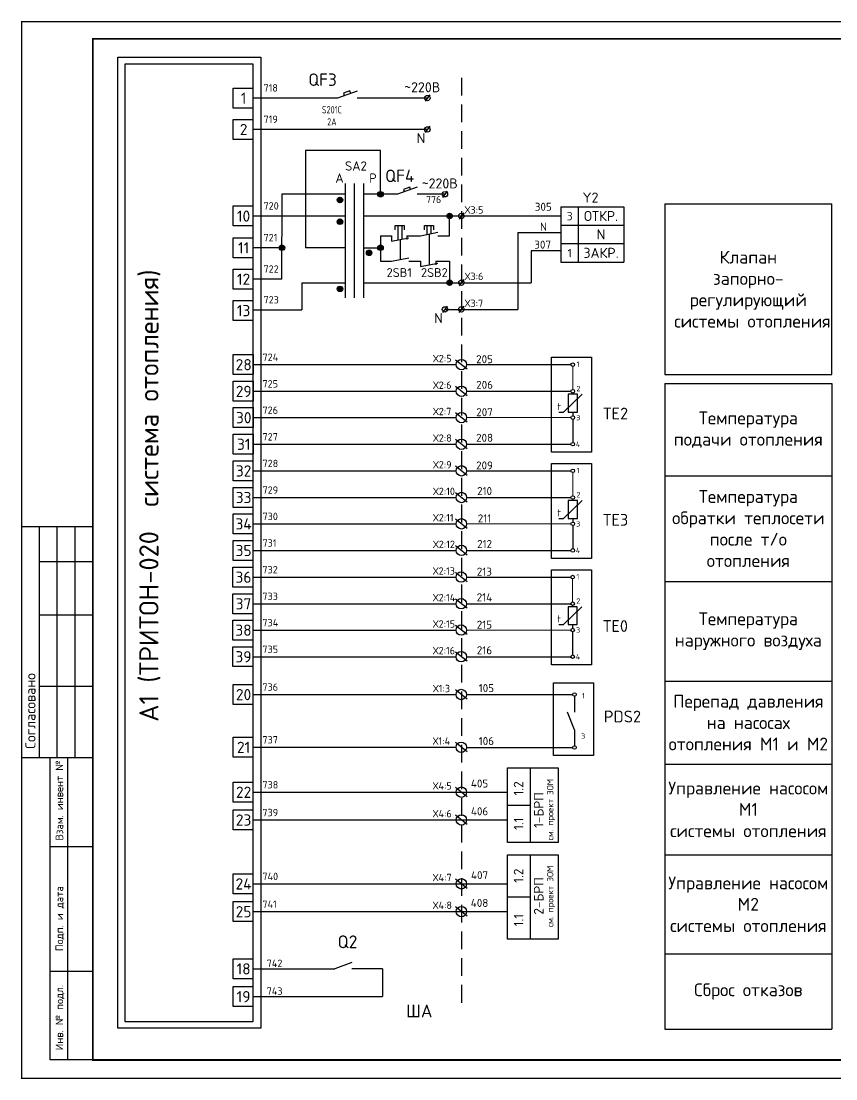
# Model space of a CAD drawing. Header units: millimetres. Extents: x 1606 to 7674, y 609 to 4159.
# Drawn here: x 3633 to 3862, y 2937.3 to 3234.6 of the extents above; entities that cross this region are included whole.
import ezdxf

# ---------------------------------------------------------------- set-up
doc = ezdxf.new("R2010")
doc.units = ezdxf.units.MM
doc.linetypes.add('DASHED', pattern=[0.75, 0.5, -0.25])
doc.layers.add('24VDC', color=7, linetype='Continuous')
doc.layers.add('Рамка', color=7, linetype='Continuous', lineweight=50)

msp = doc.modelspace()

# ---------------------------------------------------------------- hatches: boundary and pattern name
at = {"layer": '24VDC', "linetype": 'Continuous'}
h = msp.add_hatch(color=7, dxfattribs=at)
h.paths.add_polyline_path([(3721.8256, 3184.34753), (3723.37386, 3184.34753, -1)])
h.paths.add_polyline_path([(3723.37386, 3184.34753), (3721.8256, 3184.34753, -1)])
h = msp.add_hatch(color=7, dxfattribs=at)
h.paths.add_polyline_path([(3733.22861, 3185.96042), (3734.77688, 3185.96042, 1)])
h.paths.add_polyline_path([(3734.77688, 3185.96042), (3733.22861, 3185.96042, 1)])
h = msp.add_hatch(color=7, dxfattribs=at)
h.paths.add_polyline_path([(3733.22861, 3185.96042), (3734.77688, 3185.96042, 1)])
h.paths.add_polyline_path([(3734.77688, 3185.96042), (3733.22861, 3185.96042, 1)])
h = msp.add_hatch(color=7, dxfattribs=at)
h.paths.add_polyline_path([(3721.8256, 3178.23045), (3723.37386, 3178.23045, -1)])
h.paths.add_polyline_path([(3723.37386, 3178.23045), (3721.8256, 3178.23045, -1)])
h = msp.add_hatch(color=7, dxfattribs=at)
h.paths.add_polyline_path([(3752.65299, 3179.8461), (3754.20126, 3179.8461, 1)])
h.paths.add_polyline_path([(3754.20126, 3179.8461), (3752.65299, 3179.8461, 1)])
h = msp.add_hatch(color=7, dxfattribs=at)
h.paths.add_polyline_path([(3705.51364, 3170.92424), (3707.06191, 3170.92424, 1)])
h.paths.add_polyline_path([(3707.06191, 3170.92424), (3705.51364, 3170.92424, 1)])
h = msp.add_hatch(color=7, dxfattribs=at)
h.paths.add_polyline_path([(3730.03074, 3169.48468), (3731.57901, 3169.48468, -1)])
h.paths.add_polyline_path([(3731.57901, 3169.48468), (3730.03074, 3169.48468, -1)])
h = msp.add_hatch(color=7, dxfattribs=at)
h.paths.add_polyline_path([(3733.23536, 3170.92367), (3734.78363, 3170.92367, 1)])
h.paths.add_polyline_path([(3734.78363, 3170.92367), (3733.23536, 3170.92367, 1)])
h = msp.add_hatch(color=7, dxfattribs=at)
h.paths.add_polyline_path([(3752.65265, 3161.0964), (3754.20091, 3161.0964, 1)])
h.paths.add_polyline_path([(3754.20091, 3161.0964), (3752.65265, 3161.0964, 1)])
h = msp.add_hatch(color=7, dxfattribs=at)
h.paths.add_polyline_path([(3721.8256, 3159.3556), (3723.37386, 3159.3556, -1)])
h.paths.add_polyline_path([(3723.37386, 3159.3556), (3721.8256, 3159.3556, -1)])

# ---------------------------------------------------------------- linework, layer by layer
at = {"color": 1}
for p, q in [((3698.18926, 3138.06988), (3755.27794, 3138.06988)), ((3758.39821, 3136.77834), (3755.08408, 3139.36141)), ((3758.20435, 3138.06988), (3787.55229, 3138.06988)), ((3698.18926, 3130.58431), (3755.27794, 3130.58431)), ((3758.39821, 3129.29277), (3755.08408, 3131.87584)), ((3758.20435, 3130.58431), (3787.55229, 3130.58431)), ((3698.18926, 3123.18004), (3755.27794, 3123.18004)), ((3758.39821, 3121.8885), (3755.08408, 3124.47158)), ((3758.39821, 3114.40293), (3755.08408, 3116.98601)), ((3698.18926, 3115.69447), (3755.27794, 3115.69447)), ((3758.20435, 3115.69447), (3787.55229, 3115.69447)), ((3698.18926, 3108.2089), (3755.27794, 3108.2089)), ((3758.39821, 3106.91736), (3755.08408, 3109.50044)), ((3758.20435, 3108.2089), (3787.55229, 3108.2089)), ((3758.39821, 3099.43179), (3755.08408, 3102.01487)), ((3698.18926, 3100.72333), (3755.27794, 3100.72333)), ((3758.20435, 3100.72333), (3787.55229, 3100.72333)), ((3698.18926, 3093.31906), (3755.27794, 3093.31906)), ((3758.39821, 3092.02753), (3755.08408, 3094.6106)), ((3758.39821, 3084.54196), (3755.08408, 3087.12503)), ((3698.18926, 3085.83349), (3755.27794, 3085.83349)), ((3758.20435, 3085.83349), (3787.55229, 3085.83349)), ((3698.15295, 3078.34793), (3755.24163, 3078.34793)), ((3758.3619, 3077.05639), (3755.04777, 3079.63946)), ((3758.16804, 3078.34793), (3787.51598, 3078.34793)), ((3758.3619, 3069.57082), (3755.04777, 3072.15389)), ((3698.15295, 3070.86236), (3755.24163, 3070.86236)), ((3758.16804, 3070.86236), (3787.51598, 3070.86236)), ((3698.15295, 3063.45809), (3755.24163, 3063.45809)), ((3758.3619, 3062.16655), (3755.04777, 3064.74963)), ((3758.3619, 3054.68098), (3755.04777, 3057.26406)), ((3698.15295, 3055.97252), (3755.24163, 3055.97252)), ((3758.16804, 3055.97252), (3787.51598, 3055.97252)), ((3698.15295, 3045.33679), (3755.24163, 3045.33679)), ((3758.3619, 3044.04525), (3755.04777, 3046.62833)), ((3758.16804, 3045.33679), (3788.05229, 3045.33679)), ((3698.15295, 3030.52338), (3755.24163, 3030.52338)), ((3758.3619, 3029.23185), (3755.04777, 3031.81492)), ((3758.20435, 3030.44573), (3788.08861, 3030.44573)), ((3776.18705, 3003.71144), (3776.18705, 3024.69303)), ((3698.15295, 3017.89164), (3769.72542, 3017.89164)), ((3758.39821, 3016.6001), (3755.08408, 3019.18318)), ((3769.72542, 3014.20223), (3776.18705, 3014.20223)), ((3698.15295, 3010.08625), (3769.72542, 3010.08625)), ((3758.39821, 3008.79471), (3755.08408, 3011.37779)), ((3776.18705, 2976.57226), (3776.18705, 3000.30673)), ((3698.15295, 2992.1289), (3769.72542, 2992.1289)), ((3758.39821, 2990.83736), (3755.08408, 2993.42044)), ((3769.72542, 2988.43949), (3776.18705, 2988.43949)), ((3758.39821, 2983.03197), (3755.08408, 2985.61505)), ((3698.15295, 2984.32351), (3769.72542, 2984.32351)), ((3698.15295, 2968.2514), (3721.15754, 2968.2514)), ((3725.96201, 2970.00503), (3721.15754, 2968.2514)), ((3734.53426, 2968.2514), (3725.96201, 2968.2514)), ((3734.53426, 2968.2514), (3734.53426, 2960.43962)), ((3698.15295, 2960.43962), (3734.53426, 2960.43962))]:
    msp.add_line(p, q, dxfattribs=at)
at = {"color": 1, "lineweight": 0}
for p, q in [((3788.05229, 3131.08431), (3788.05229, 3137.56988)), ((3758.20435, 3123.18004), (3787.55229, 3123.18004)), ((3788.05229, 3101.22333), (3788.05229, 3107.7089)), ((3758.20435, 3093.31906), (3787.55229, 3093.31906)), ((3788.01598, 3071.36236), (3788.01598, 3077.84793)), ((3758.16804, 3063.45809), (3787.51598, 3063.45809))]:
    msp.add_line(p, q, dxfattribs=at)
at = {"color": 1}
for points in [[(3660.14284, 2951.57945), (3660.14284, 3224.44568), (3700.33163, 3224.44568), (3700.33163, 2951.57945)], [(3662.25844, 2953.36978), (3662.25844, 3222.5919), (3698.15295, 3222.5919), (3698.15295, 2953.36978)], [(3692.54033, 3210.19401), (3692.54033, 3215.80663), (3698.15295, 3215.80663), (3698.15295, 3210.19401)], [(3692.54033, 3201.36584), (3692.54033, 3206.97846), (3698.15295, 3206.97846), (3698.15295, 3201.36584)], [(3692.54033, 3177.04045), (3692.54033, 3182.65307), (3698.15295, 3182.65307), (3698.15295, 3177.04045)], [(3692.54033, 3168.11793), (3692.54033, 3173.73055), (3698.15295, 3173.73055), (3698.15295, 3168.11793)], [(3692.54033, 3159.28976), (3692.54033, 3164.90237), (3698.15295, 3164.90237), (3698.15295, 3159.28976)], [(3692.54033, 3150.46165), (3692.54033, 3156.07427), (3698.15295, 3156.07427), (3698.15295, 3150.46165)], [(3692.57664, 3135.26357), (3692.57664, 3140.87618), (3698.18926, 3140.87618), (3698.18926, 3135.26357)], [(3692.57664, 3127.778), (3692.57664, 3133.39062), (3698.18926, 3133.39062), (3698.18926, 3127.778)], [(3692.57664, 3120.37373), (3692.57664, 3125.98635), (3698.18926, 3125.98635), (3698.18926, 3120.37373)], [(3692.57664, 3112.88816), (3692.57664, 3118.50078), (3698.18926, 3118.50078), (3698.18926, 3112.88816)], [(3692.54033, 3105.40259), (3692.54033, 3111.01521), (3698.15295, 3111.01521), (3698.15295, 3105.40259)], [(3692.54033, 3097.91702), (3692.54033, 3103.52964), (3698.15295, 3103.52964), (3698.15295, 3097.91702)], [(3692.54033, 3090.51275), (3692.54033, 3096.12537), (3698.15295, 3096.12537), (3698.15295, 3090.51275)], [(3692.54033, 3083.02719), (3692.54033, 3088.6398), (3698.15295, 3088.6398), (3698.15295, 3083.02719)], [(3692.50402, 3075.54162), (3692.50402, 3081.15424), (3698.11663, 3081.15424), (3698.11663, 3075.54162)], [(3692.50402, 3068.05605), (3692.50402, 3073.66867), (3698.11663, 3073.66867), (3698.11663, 3068.05605)], [(3692.50402, 3060.65178), (3692.50402, 3066.2644), (3698.11663, 3066.2644), (3698.11663, 3060.65178)], [(3692.50402, 3053.16621), (3692.50402, 3058.77883), (3698.11663, 3058.77883), (3698.11663, 3053.16621)], [(3692.54033, 3042.53048), (3692.54033, 3048.1431), (3698.15295, 3048.1431), (3698.15295, 3042.53048)], [(3692.54033, 3027.71707), (3692.54033, 3033.32969), (3698.15295, 3033.32969), (3698.15295, 3027.71707)], [(3769.72542, 3003.71144), (3769.72542, 3024.69303), (3783.95753, 3024.69303), (3783.95753, 3003.71144)], [(3692.54033, 3015.08533), (3692.54033, 3020.69795), (3698.15295, 3020.69795), (3698.15295, 3015.08533)], [(3692.54033, 3007.27994), (3692.54033, 3012.89256), (3698.15295, 3012.89256), (3698.15295, 3007.27994)], [(3769.72542, 2976.57226), (3769.72542, 3000.30673), (3783.95753, 3000.30673), (3783.95753, 2976.57226)], [(3692.54033, 2989.32259), (3692.54033, 2994.93521), (3698.15295, 2994.93521), (3698.15295, 2989.32259)], [(3692.54033, 2981.5172), (3692.54033, 2987.12982), (3698.15295, 2987.12982), (3698.15295, 2981.5172)], [(3692.54033, 2965.44509), (3692.54033, 2971.05771), (3698.15295, 2971.05771), (3698.15295, 2965.44509)], [(3692.54033, 2957.63331), (3692.54033, 2963.24593), (3698.15295, 2963.24593), (3698.15295, 2957.63331)]]:
    msp.add_lwpolyline(points, close=True, dxfattribs=at)
for centre in [(3756.74115, 3138.06988), (3756.74115, 3130.58431), (3756.74115, 3123.18004), (3756.74115, 3115.69447), (3756.74115, 3108.2089), (3756.74115, 3100.72333), (3756.74115, 3093.31906), (3756.74115, 3085.83349), (3756.70483, 3078.34793), (3756.70483, 3070.86236), (3756.70483, 3063.45809), (3756.70483, 3055.97252), (3756.70483, 3045.33679), (3756.70483, 3030.52338), (3756.74115, 3017.89164), (3756.74115, 3010.08625), (3756.74115, 2992.1289), (3756.74115, 2984.32351)]:
    msp.add_circle(centre, 1.4632, dxfattribs=at)
at = {"layer": '24VDC', "color": 7, "linetype": 'DASHED', "ltscale": 10}
msp.add_line((3756.74115, 3218.72071), (3756.74115, 2956.33173), dxfattribs=at)
at = {"layer": '24VDC', "color": 7}
for p, q in [((3727.44705, 3214.94193), (3721.94641, 3213.00032)), ((3725.36892, 3214.99989), (3723.57919, 3214.36816)), ((3723.57919, 3214.36816), (3723.82762, 3213.66435)), ((3725.61735, 3214.29609), (3725.36892, 3214.99989)), ((3744.29085, 3187.90038), (3738.79021, 3185.95877)), ((3742.21272, 3187.95834), (3740.42299, 3187.32661)), ((3740.42299, 3187.32661), (3740.67142, 3186.6228)), ((3742.46115, 3187.25454), (3742.21272, 3187.95834))]:
    msp.add_line(p, q, dxfattribs=at)
at = {"layer": '24VDC', "color": 7, "linetype": 'Continuous'}
for p, q in [((3747.86008, 3213.88975), (3746.51287, 3212.12245)), ((3747.86122, 3205.06158), (3746.514, 3203.29428)), ((3724.03028, 3188.9301), (3724.03028, 3156.85816)), ((3726.62278, 3188.9301), (3726.62278, 3156.85816)), ((3729.21528, 3188.9301), (3729.21528, 3156.85816)), ((3752.78747, 3186.8482), (3751.44025, 3185.0809)), ((3784.69303, 3182.43906), (3784.69303, 3166.88406)), ((3784.69303, 3182.43906), (3802.44628, 3182.43906)), ((3789.61375, 3182.43906), (3789.61375, 3166.88406)), ((3802.44628, 3182.43906), (3802.44628, 3166.88406)), ((3813.9236, 3183.29553), (3813.9236, 3135.24588)), ((3813.9236, 3183.29553), (3860.89264, 3183.29553)), ((3860.89264, 3135.24588), (3860.89264, 3183.29553)), ((3698.15295, 3179.84676), (3724.03024, 3179.84676)), ((3729.21528, 3179.84676), (3784.69303, 3179.84525)), ((3753.43323, 3174.29824), (3753.43338, 3179.8461)), ((3757.41802, 3180.73592), (3756.07081, 3178.96862)), ((3738.17156, 3175.99672), (3738.17156, 3177.19145)), ((3738.17156, 3177.19145), (3740.6924, 3177.19145)), ((3738.84727, 3177.19145), (3738.84727, 3173.07873)), ((3740.01669, 3177.19145), (3740.01669, 3173.30752)), ((3740.6924, 3177.19145), (3740.6924, 3175.99672)), ((3745.26829, 3174.29824), (3750.14479, 3175.25233)), ((3746.3365, 3175.99672), (3746.3365, 3177.19145)), ((3746.3365, 3177.19145), (3748.85733, 3177.19145)), ((3747.01221, 3177.19145), (3747.01221, 3174.63943)), ((3748.18162, 3177.19145), (3748.18162, 3174.86823)), ((3748.85733, 3177.19145), (3748.85733, 3175.99672)), ((3784.69303, 3177.25406), (3802.44628, 3177.25406)), ((3734.01601, 3174.29824), (3734.01601, 3167.16357)), ((3734.01601, 3174.29824), (3737.10336, 3174.29824)), ((3737.10336, 3174.29824), (3737.10336, 3172.73753)), ((3737.10336, 3172.73753), (3741.97986, 3173.69162)), ((3739.54161, 3173.21457), (3739.54161, 3167.64062)), ((3741.3666, 3174.29824), (3741.3666, 3173.26873)), ((3741.3666, 3174.29824), (3745.26829, 3174.29824)), ((3747.70654, 3174.77528), (3747.70654, 3166.07991)), ((3750.14479, 3174.29824), (3753.43323, 3174.29824)), ((3729.21528, 3170.92424), (3734.01575, 3170.92367)), ((3784.69303, 3172.06906), (3802.44628, 3172.06906)), ((3734.01601, 3167.16357), (3737.10336, 3167.16357)), ((3737.10336, 3167.16357), (3741.97986, 3168.11767)), ((3741.97986, 3167.16357), (3745.26829, 3167.16357)), ((3745.26829, 3167.16357), (3745.26829, 3165.60287)), ((3745.26829, 3165.60287), (3750.14479, 3166.55696)), ((3749.53154, 3167.16357), (3749.53154, 3166.13407)), ((3749.53154, 3167.16357), (3753.43304, 3167.16357)), ((3753.43304, 3167.16357), (3753.43304, 3161.0964)), ((3784.69303, 3166.88406), (3802.44628, 3166.88406)), ((3711.85635, 3161.09676), (3711.85635, 3153.44759)), ((3711.85635, 3161.09676), (3724.03028, 3161.09676)), ((3711.85635, 3161.09676), (3711.85635, 3153.44759)), ((3729.21528, 3161.09676), (3776.39214, 3161.09606)), ((3757.41916, 3161.98592), (3756.07194, 3160.21862)), ((3752.7886, 3154.48014), (3751.44139, 3152.71285)), ((3757.41754, 3154.48592), (3756.07033, 3152.71862)), ((3698.15295, 3153.44759), (3711.85635, 3153.44759)), ((3752.115, 3153.5965), (3772.64214, 3153.5965)), ((3813.9236, 3135.24588), (3860.89264, 3135.24588)), ((3813.9236, 3132.75847), (3860.89264, 3132.75847)), ((3813.9236, 3132.75847), (3813.9236, 2951.25903)), ((3860.89264, 3132.75847), (3860.89264, 2951.25903)), ((3813.9236, 3106.82559), (3860.89264, 3106.82559)), ((3813.9236, 3077.14746), (3860.89264, 3077.14746)), ((3813.9236, 3049.12891), (3860.89264, 3049.12891)), ((3813.9236, 3025.7469), (3860.89264, 3025.7469)), ((3813.9236, 3000.31898), (3860.89264, 3000.31898)), ((3813.9236, 2972.43193), (3860.89264, 2972.43193)), ((3813.9236, 2951.25903), (3860.89264, 2951.25903))]:
    msp.add_line(p, q, dxfattribs=at)
at = {"layer": '24VDC', "linetype": 'Continuous'}
for p, q in [((3721.94641, 3213.00032), (3698.15295, 3213.00032)), ((3747.18647, 3213.00032), (3727.44705, 3213.00032)), ((3747.18647, 3204.17215), (3698.15295, 3204.17215)), ((3734.00275, 3198.25737), (3712.94103, 3198.25737)), ((3712.94103, 3198.25737), (3712.94103, 3170.92424)), ((3734.00275, 3185.96042), (3734.00275, 3198.25737)), ((3706.28774, 3162.09607), (3706.31477, 3185.96992)), ((3724.03028, 3185.96384), (3706.30922, 3185.96993)), ((3738.79021, 3185.95877), (3729.21528, 3185.96206)), ((3752.11386, 3185.95877), (3744.29085, 3185.95877)), ((3772.64214, 3175.203), (3784.69303, 3175.20331)), ((3706.29773, 3170.92424), (3698.15295, 3170.92424)), ((3724.03028, 3170.92424), (3712.94103, 3170.92424)), ((3784.69303, 3170.07643), (3776.39214, 3170.07643)), ((3706.28774, 3162.09607), (3698.15295, 3162.09607))]:
    msp.add_line(p, q, dxfattribs=at)
at = {"layer": '24VDC'}
for p, q in [((3772.64214, 3175.203), (3772.64214, 3153.58146)), ((3776.39214, 3170.07623), (3776.39214, 3161.09606)), ((3633.13097, 3027.60855), (3633.13097, 3092.60855)), ((3633.13097, 3092.60855), (3653.13097, 3092.60855)), ((3638.13097, 3027.60855), (3638.13097, 3092.60855)), ((3643.13097, 3027.60855), (3643.13097, 3092.60855)), ((3648.13097, 3027.60855), (3648.13097, 3092.60855)), ((3653.13097, 3082.60855), (3638.13097, 3082.60855)), ((3653.13097, 3067.60855), (3638.13097, 3067.60855)), ((3653.13097, 3047.60855), (3638.13097, 3047.60855)), ((3633.13097, 3027.60855), (3653.13097, 3027.60855)), ((3641.13097, 3027.60855), (3653.13097, 3027.60855)), ((3641.13097, 2942.60855), (3641.13097, 3027.60855)), ((3646.13097, 2942.60855), (3646.13097, 3027.60855)), ((3641.13097, 3002.60855), (3653.13097, 3002.60855)), ((3653.12655, 2942.60855), (3653.12655, 2997.60855)), ((3641.13097, 2967.60855), (3653.13097, 2967.60855)), ((3653.13097, 2942.60855), (3641.13097, 2942.60855))]:
    msp.add_line(p, q, dxfattribs=at)
at = {"layer": '24VDC', "color": 1, "linetype": 'Continuous'}
for p, q in [((3790.65229, 3129.72023), (3785.45229, 3124.72023)), ((3788.05229, 3130.08431), (3788.05229, 3129.72023)), ((3784.15229, 3124.72023), (3785.45229, 3124.72023)), ((3788.05229, 3124.72023), (3788.05229, 3123.68004)), ((3788.05229, 3122.68004), (3788.05229, 3116.19447)), ((3790.65229, 3099.85925), (3785.45229, 3094.85925)), ((3788.05229, 3100.22333), (3788.05229, 3099.85925)), ((3784.15229, 3094.85925), (3785.45229, 3094.85925)), ((3788.05229, 3094.85925), (3788.05229, 3093.81906)), ((3788.05229, 3092.81906), (3788.05229, 3086.33349)), ((3790.61598, 3069.99828), (3785.41598, 3064.99828)), ((3788.01598, 3070.36236), (3788.01598, 3069.99828)), ((3784.11598, 3064.99828), (3785.41598, 3064.99828)), ((3788.01598, 3064.99828), (3788.01598, 3063.95809)), ((3788.01598, 3062.95809), (3788.01598, 3056.47252)), ((3788.55229, 3044.83679), (3788.55229, 3040.40132)), ((3788.55229, 3035.40132), (3786.52734, 3040.40132)), ((3788.55229, 3035.40132), (3788.55229, 3030.94695))]:
    msp.add_line(p, q, dxfattribs=at)
at = {"layer": '24VDC', "linetype": 'Continuous'}
for points, const_width in [([(3633.13097, 2937.45855), (4053.13097, 2937.45855), (4053.13097, 3234.45855), (3633.13097, 3234.45855), (3633.13097, 2937.45855)], 0.3), ([(3653.13097, 2942.60855), (3653.13097, 3229.60855), (4048.13097, 3229.60855), (4048.13097, 2942.60855), (3653.13097, 2942.60855)], 0.5)]:
    msp.add_lwpolyline(points, dxfattribs=dict(at, const_width=const_width))
at = {"layer": '24VDC', "color": 1, "linetype": 'Continuous'}
for points in [[(3782.11431, 3137.56988), (3782.11431, 3140.12381), (3793.36206, 3140.12381), (3793.36206, 3113.44852), (3782.11431, 3113.44852), (3782.11431, 3122.68004)], [(3782.11431, 3122.68004), (3782.11431, 3137.56988)], [(3782.11431, 3107.7089), (3782.11431, 3110.26284), (3793.36206, 3110.26284), (3793.36206, 3083.58754), (3782.11431, 3083.58754), (3782.11431, 3092.81906)], [(3782.11431, 3092.81906), (3782.11431, 3107.7089)], [(3782.078, 3077.84793), (3782.078, 3080.40186), (3793.32575, 3080.40186), (3793.32575, 3053.72657), (3782.078, 3053.72657), (3782.078, 3062.95809)], [(3782.078, 3062.95809), (3782.078, 3077.84793)]]:
    msp.add_lwpolyline(points, dxfattribs=at)
for points in [[(3786.75229, 3124.72023), (3789.35229, 3124.72023), (3789.35229, 3129.72023), (3786.75229, 3129.72023)], [(3786.75229, 3094.85925), (3789.35229, 3094.85925), (3789.35229, 3099.85925), (3786.75229, 3099.85925)], [(3786.71598, 3064.99828), (3789.31598, 3064.99828), (3789.31598, 3069.99828), (3786.71598, 3069.99828)], [(3782.61431, 3048.63746), (3793.86206, 3048.63746), (3793.86206, 3028.201), (3782.61431, 3028.201)]]:
    msp.add_lwpolyline(points, close=True, dxfattribs=at)
at = {"layer": '24VDC', "color": 7, "linetype": 'Continuous'}
for centre, radius in [((3747.18207, 3213.00032), 0.75718), ((3747.18321, 3204.17215), 0.75718), ((3722.59973, 3184.34753), 0.77413), ((3734.00275, 3185.96042), 0.77413), ((3734.00275, 3185.96042), 0.77413), ((3734.00275, 3185.96042), 0.5185), ((3734.00275, 3185.96042), 0.5185), ((3752.10946, 3185.95877), 0.75718), ((3722.59973, 3178.23045), 0.77413), ((3753.42712, 3179.8461), 0.77413), ((3753.42712, 3179.8461), 0.5185), ((3756.74001, 3179.8465), 0.75718), ((3706.28778, 3170.92424), 0.77413), ((3706.28778, 3170.92424), 0.5185), ((3730.80487, 3169.48468), 0.77413), ((3734.00949, 3170.92367), 0.77413), ((3734.00949, 3170.92367), 0.5185), ((3753.42678, 3161.0964), 0.77413), ((3753.42678, 3161.0964), 0.5185), ((3756.74115, 3161.0965), 0.75718), ((3722.59973, 3159.3556), 0.77413), ((3756.73953, 3153.5965), 0.75718), ((3752.11059, 3153.59072), 0.75718)]:
    msp.add_circle(centre, radius, dxfattribs=at)
at = {"layer": '24VDC', "color": 1, "linetype": 'Continuous'}
for centre in [(3788.05229, 3138.06988), (3788.05229, 3130.58431), (3788.05229, 3123.18004), (3788.05229, 3115.69447), (3788.05229, 3108.2089), (3788.05229, 3100.72333), (3788.05229, 3093.31906), (3788.05229, 3085.83349), (3788.01598, 3078.34793), (3788.01598, 3070.86236), (3788.01598, 3063.45809), (3788.01598, 3055.97252), (3788.55229, 3045.33679), (3788.55229, 3030.44695)]:
    msp.add_circle(centre, 0.5, dxfattribs=at)

# ---------------------------------------------------------------- texts
at = {"color": 1, "lineweight": 0, "char_height": 3.6, "width": 46.9690357, "attachment_point": 5}
for s, insert in [('\\pxqc;{\\fISOCPEUR|b0|i0|c204|p34;\\C7;Клапан \\Pзапорно-\\Pрегулирующий\\P системы отопления}', (3837.40812, 3159.27071)), ('{\\fISOCPEUR|b0|i0|c204|p34;Температура\\Pподачи отопления}', (3837.40812, 3119.79203)), ('{\\fISOCPEUR|b0|i0|c204|p34;Температура\\Pобратки теплосети после т/о отопления}', (3837.40812, 3091.98652)), ('{\\fISOCPEUR|b0|i0|c204|p34;Температура наружного воздуха}', (3837.40812, 3063.13818)), ('{\\fISOCPEUR|b0|i0|c204|p34;Перепад давления на насосах отопления М1 и М2}', (3837.40812, 3037.43791)), ('{\\fISOCPEUR|b0|i0|c204|p34;Управление насосом М1 \\Pсистемы отопления}', (3837.40812, 3013.03294)), ('{\\fISOCPEUR|b0|i0|c204|p34;Управление насосом М2 \\Pсистемы отопления}', (3837.40812, 2986.37546)), ('{\\fISOCPEUR|b0|i0|c204|p34;Сброс отказов}', (3837.40812, 2961.84548)), ('{\\fISOCPEUR|b0|i0|c204|p34;ША}', (3744.90225, 2956.38265))]:
    msp.add_mtext(s, dxfattribs=dict(at, insert=insert))
at = {"color": 1, "width": 144.2515605, "attachment_point": 1, "rotation": 90}
for s, insert, char_height in [('{\\fISOCPEUR|b0|i0|c204|p34;А1 (ТРИТОН-020  система отопления)}', (3666.19639, 3037.67), 5.4), ('{\\fISOCPEUR|b0|i0|c0|p34;1.2}', (3771.47217, 3016.95698), 2.7), ('{\\fISOCPEUR|b0|i0|c0|p34;1-\\fISOCPEUR|b0|i0|c204|p34;БРП}', (3777.12654, 3007.84993), 2.7), ('{\\fISOCPEUR|b0|i0|c0|p34;1.1}', (3771.47217, 3007.27846), 2.7), ('{\\fISOCPEUR|b0|i0|c0|p34;1.2}', (3771.47217, 2992.40866), 2.7), ('{\\fISOCPEUR|b0|i0|c0|p34;2-\\fISOCPEUR|b0|i0|c204|p34;БРП}', (3777.12654, 2983.46363), 2.7), ('{\\fISOCPEUR|b0|i0|c0|p34;1.1}', (3771.47217, 2980.19092), 2.7)]:
    msp.add_mtext(s, dxfattribs=dict(at, insert=insert, char_height=char_height))
at = {"color": 1, "insert": (3721.91466, 2977.62592), "char_height": 3.6, "width": 144.2515605, "attachment_point": 1}
msp.add_mtext('{\\fISOCPEUR|b0|i0|c0|p34;Q\\fISOCPEUR|b0|i0|c204|p34;2}', dxfattribs=at)
at = {"layer": '24VDC', "color": 3, "insert": (3717.70126, 3219.91239), "char_height": 3.5, "width": 4.7198271, "attachment_point": 2}
msp.add_mtext('{\\fISOCPEUR|b0|i0|c204|p34;QF3}', dxfattribs=at)
at = {"layer": '24VDC', "color": 7, "linetype": 'Continuous'}
for s, insert, char_height, width, attachment_point in [('{\\fISOCPEUR|b0|i0|c204|p34;718}', (3701.10532, 3216.87495), 2.074, 43.9338765, 1), ('{\\fISOCPEUR|b0|i0|c204|p34;719}', (3701.10532, 3208.04678), 2.074, 43.9338765, 1), ('{\\fISOCPEUR|b0|i0|c204|p34;SA2}', (3724.01839, 3195.20037), 2.5925, 43.9338765, 1), ('{\\fISOCPEUR|b0|i0|c204|p34;А}', (3721.31798, 3191.80194), 2.5925, 43.9338765, 1), ('{\\fISOCPEUR|b0|i0|c204|p34;Р}', (3730.80818, 3191.80194), 2.5925, 43.9338765, 1), ('{\\fISOCPEUR|b0|i0|c204|p34;720}', (3701.10532, 3183.72139), 2.074, 43.9338765, 1), ('{\\fISOCPEUR|b0|i0|c204|p34;721}', (3701.10532, 3174.79887), 2.074, 43.9338765, 1), ('{\\fISOCPEUR|b0|i0|c204|p34;722}', (3701.10532, 3165.97069), 2.074, 43.9338765, 1), ('{\\fISOCPEUR|b0|i0|c204|p34;2\\fISOCPEUR|b0|i0|c0|p34;SB\\fISOCPEUR|b0|i0|c204|p34;1}', (3739.27, 3165.18816), 2.5, 46.5140046, 2), ('{\\fISOCPEUR|b0|i0|c204|p34;2\\fISOCPEUR|b0|i0|c0|p34;SB\\fISOCPEUR|b0|i0|c204|p34;2}', (3749.15665, 3165.18816), 2.5, 46.5140046, 2), ('{\\fISOCPEUR|b0|i0|c204|p34;723}', (3701.10532, 3157.32222), 2.074, 43.9338765, 1), ('{\\fISOCPEUR|b0|i0|c204|p34;Х3:7}', (3757.67992, 3156.34679), 2.074, 43.9338765, 1), ('{\\fISOCPEUR|b0|i0|c204|p34;724}', (3700.82589, 3141.18355), 2.074, 43.9338765, 1), ('{\\fISOCPEUR|b0|i0|c204|p34;Х2:5}', (3748.77223, 3140.81725), 2.074, 43.9338765, 1), ('{\\fISOCPEUR|b0|i0|c204|p34;725}', (3700.82589, 3133.69798), 2.074, 43.9338765, 1), ('{\\fISOCPEUR|b0|i0|c204|p34;Х2:6}', (3748.77223, 3133.33168), 2.074, 43.9338765, 1), ('{\\fISOCPEUR|b0|i0|c204|p34;726}', (3700.82589, 3126.29371), 2.074, 43.9338765, 1), ('{\\fISOCPEUR|b0|i0|c204|p34;Х2:7}', (3748.77223, 3125.92741), 2.074, 43.9338765, 1), ('{\\fISOCPEUR|b0|i0|c204|p34;727}', (3700.82589, 3118.80815), 2.074, 43.9338765, 1), ('{\\fISOCPEUR|b0|i0|c204|p34;Х2:8}', (3748.77223, 3118.44184), 2.074, 43.9338765, 1), ('{\\fISOCPEUR|b0|i0|c204|p34;728}', (3700.82589, 3111.32258), 2.074, 43.9338765, 1), ('{\\fISOCPEUR|b0|i0|c204|p34;Х2:9}', (3748.77223, 3110.95627), 2.074, 43.9338765, 1), ('{\\fISOCPEUR|b0|i0|c204|p34;729}', (3700.82589, 3103.83701), 2.074, 43.9338765, 1), ('{\\fISOCPEUR|b0|i0|c204|p34;Х2:10}', (3748.77223, 3103.4707), 2.074, 43.9338765, 1), ('{\\fISOCPEUR|b0|i0|c204|p34;730}', (3700.82589, 3096.43274), 2.074, 43.9338765, 1), ('{\\fISOCPEUR|b0|i0|c204|p34;Х2:11}', (3748.77223, 3096.06644), 2.074, 43.9338765, 1), ('{\\fISOCPEUR|b0|i0|c0|p34;7\\fISOCPEUR|b0|i0|c204|p34;31}', (3700.82589, 3088.94717), 2.074, 43.9338765, 1), ('{\\fISOCPEUR|b0|i0|c204|p34;Х2:12}', (3748.77223, 3088.58087), 2.074, 43.9338765, 1), ('{\\fISOCPEUR|b0|i0|c204|p34;732}', (3700.78958, 3081.4616), 2.074, 43.9338765, 1), ('{\\fISOCPEUR|b0|i0|c204|p34;Х2:13}', (3748.73592, 3081.0953), 2.074, 43.9338765, 1), ('{\\fISOCPEUR|b0|i0|c204|p34;733}', (3700.78958, 3073.97603), 2.074, 43.9338765, 1), ('{\\fISOCPEUR|b0|i0|c204|p34;Х2:14}', (3748.73592, 3073.60973), 2.074, 43.9338765, 1), ('{\\fISOCPEUR|b0|i0|c204|p34;734}', (3700.78958, 3066.57177), 2.074, 43.9338765, 1), ('{\\fISOCPEUR|b0|i0|c204|p34;Х2:15}', (3748.73592, 3066.20546), 2.074, 43.9338765, 1), ('{\\fISOCPEUR|b0|i0|c0|p34;7\\fISOCPEUR|b0|i0|c204|p34;35}', (3700.78958, 3059.0862), 2.074, 43.9338765, 1), ('{\\fISOCPEUR|b0|i0|c204|p34;Х2:16}', (3748.73592, 3058.71989), 2.074, 43.9338765, 1), ('{\\fISOCPEUR|b0|i0|c204|p34;736}', (3700.78958, 3048.45047), 2.074, 43.9338765, 1), ('{\\fISOCPEUR|b0|i0|c204|p34;Х1:3}', (3748.77223, 3048.05422), 2.074, 43.9338765, 1), ('{\\fISOCPEUR|b0|i0|c204|p34;737}', (3700.78958, 3033.63706), 2.074, 43.9338765, 1), ('{\\fISOCPEUR|b0|i0|c204|p34;Х1:4}', (3748.69961, 3033.30069), 2.074, 43.9338765, 1), ('{\\fISOCPEUR|b0|i0|c204|p34;738}', (3700.78958, 3021.00532), 2.074, 43.9338765, 1), ('{\\fISOCPEUR|b0|i0|c204|p34;Х4:5}', (3748.69961, 3020.69888), 2.074, 43.9338765, 1), ('{\\fISOCPEUR|b0|i0|c204|p34;739}', (3700.78958, 3013.19993), 2.074, 43.9338765, 1), ('{\\fISOCPEUR|b0|i0|c204|p34;Х4:6}', (3748.69961, 3012.89349), 2.074, 43.9338765, 1), ('{\\fISOCPEUR|b0|i0|c204|p34;740}', (3700.78958, 2995.24258), 2.074, 43.9338765, 1), ('{\\fISOCPEUR|b0|i0|c204|p34;Х4:7}', (3748.69961, 2994.93614), 2.074, 43.9338765, 1), ('{\\fISOCPEUR|b0|i0|c204|p34;741}', (3700.78958, 2987.43719), 2.074, 43.9338765, 1), ('{\\fISOCPEUR|b0|i0|c204|p34;Х4:8}', (3748.69961, 2987.13075), 2.074, 43.9338765, 1), ('{\\fISOCPEUR|b0|i0|c204|p34;742}', (3702.0011, 2970.81129), 2.074, 43.9338765, 1), ('{\\fISOCPEUR|b0|i0|c204|p34;743}', (3702.0011, 2962.9995), 2.074, 43.9338765, 1)]:
    msp.add_mtext(s, dxfattribs=dict(at, insert=insert, char_height=char_height, width=width, attachment_point=attachment_point))
at = {"layer": '24VDC', "attachment_point": 5}
for s, insert, char_height, width in [('{\\fISOCPEUR|b0|i0|c204|p34;\\C7;~220В}', (3745.72504, 3216.03255), 2.8294923, 20.74), ('{\\fISOCPEUR|b0|i0|c204|p34;\\C7;N}', (3745.37578, 3201.71542), 2.8294923, 20.74), ('{\\fISOCPEUR|b0|i0|c204|p34;\\C7;~220В}', (3750.65243, 3188.991), 2.8294923, 20.74), ('{\\fISOCPEUR|b0|i1|c204|p34;\\C7; \\fISOCPEUR|b0|i0|c204|p34;Y2}', (3792.1431, 3185.03156), 2.8294923, 20.74), ('{\\fISOCPEUR|b0|i0|c204|p34;\\C7;305}', (3779.76243, 3182.43906), 2.25, 15.555), ('{\\fISOCPEUR|b0|i0|c204|p34;\\C7;ОТКР.}', (3795.99249, 3179.84656), 2.8294923, 20.74), ('{\\fISOCPEUR|b0|i0|c204|p34;\\C7;3}', (3787.18964, 3179.80211), 2.3578994, 10.37), ('{\\fISOCPEUR|b0|i0|c204|p34;\\C7;N}', (3779.81803, 3176.8352), 2.25, 15.555), ('{\\fISOCPEUR|b0|i0|c204|p34;\\C7;N}', (3795.99249, 3174.66156), 2.8294923, 20.74), ('{\\fISOCPEUR|b0|i0|c204|p34;\\C7;307}', (3779.58782, 3171.79402), 2.25, 15.555), ('{\\fISOCPEUR|b0|i0|c204|p34;\\C7;1}', (3787.18964, 3169.43211), 2.3578994, 10.37), ('{\\fISOCPEUR|b0|i0|c204|p34;\\C7;ЗАКР.}', (3795.99249, 3169.47656), 2.8294923, 20.74), ('{\\fISOCPEUR|b0|i0|c204|p34;\\C7;N}', (3750.30316, 3151.13399), 2.8294923, 20.74), ('{\\fISOCPEUR|b0|i0|c204|p34;\\C7;205}', (3763.24425, 3139.58756), 2.25, 15.555), ('{\\fISOCPEUR|b0|i0|c204|p34;\\C7;206}', (3763.26181, 3132.38628), 2.25, 15.555), ('{\\fISOCPEUR|b0|i0|c204|p34;\\C7;207}', (3763.24425, 3124.69772), 2.25, 15.555), ('{\\fISOCPEUR|b0|i0|c204|p34;\\C7;208}', (3763.26181, 3117.49644), 2.25, 15.555), ('{\\fISOCPEUR|b0|i0|c204|p34;\\C7;209}', (3763.24425, 3109.72658), 2.25, 15.555), ('{\\fISOCPEUR|b0|i0|c204|p34;\\C7;210}', (3763.26181, 3102.5253), 2.25, 15.555), ('{\\fISOCPEUR|b0|i0|c204|p34;\\C7;211}', (3763.24425, 3094.83675), 2.25, 15.555), ('{\\fISOCPEUR|b0|i0|c204|p34;\\C7;212}', (3763.26181, 3087.63547), 2.25, 15.555), ('{\\fISOCPEUR|b0|i0|c204|p34;\\C7;213}', (3763.20794, 3079.86561), 2.25, 15.555), ('{\\fISOCPEUR|b0|i0|c204|p34;\\C7;214}', (3763.2255, 3072.66433), 2.25, 15.555), ('{\\fISOCPEUR|b0|i0|c204|p34;\\C7;215}', (3763.20794, 3064.97577), 2.25, 15.555), ('{\\fISOCPEUR|b0|i0|c204|p34;\\C7;216}', (3763.2255, 3057.77449), 2.25, 15.555), ('{\\fISOCPEUR|b0|i0|c204|p34;\\C7;105}', (3763.76181, 3047.13876), 2.25, 15.555), ('{\\fISOCPEUR|b0|i0|c204|p34;\\C7;106}', (3763.76181, 3032.2477), 2.25, 15.555), ('{\\fISOCPEUR|b0|i0|c204|p34;\\C7;405}', (3761.85217, 3020.32073), 2.25, 15.555), ('{\\fISOCPEUR|b0|i0|c204|p34;\\C7;406}', (3761.85217, 3012.51534), 2.25, 15.555), ('{\\fISOCPEUR|b0|i0|c204|p34;\\C7;407}', (3761.85217, 2994.55799), 2.25, 15.555), ('{\\fISOCPEUR|b0|i0|c204|p34;\\C7;408}', (3761.85217, 2986.7526), 2.25, 15.555)]:
    msp.add_mtext(s, dxfattribs=dict(at, insert=insert, char_height=char_height, width=width))
at = {"layer": '24VDC', "color": 7, "char_height": 3.15, "width": 41.8626041, "attachment_point": 2}
for s, insert in [('{\\fISOCPEUR|b0|i0|c204|p34;1}', (3695.51387, 3214.54689)), ('{\\fISOCPEUR|b0|i0|c204|p34;2}', (3695.51387, 3205.71872)), ('{\\fISOCPEUR|b0|i0|c204|p34;10}', (3695.51387, 3181.39332)), ('{\\fISOCPEUR|b0|i0|c204|p34;11}', (3695.51387, 3172.4708)), ('{\\fISOCPEUR|b0|i0|c204|p34;12}', (3695.51387, 3163.64263)), ('{\\fISOCPEUR|b0|i0|c204|p34;13}', (3695.51387, 3154.81452)), ('{\\fISOCPEUR|b0|i0|c204|p34;29}', (3695.55018, 3132.13087)), ('{\\fISOCPEUR|b0|i0|c204|p34;31}', (3695.55018, 3117.24104)), ('{\\fISOCPEUR|b0|i0|c204|p34;33}', (3695.51387, 3102.2699)), ('{\\fISOCPEUR|b0|i0|c204|p34;35}', (3695.51387, 3087.38006)), ('{\\fISOCPEUR|b0|i0|c204|p34;37}', (3695.47756, 3072.40892)), ('{\\fISOCPEUR|b0|i0|c204|p34;39}', (3695.47756, 3057.51909)), ('{\\fISOCPEUR|b0|i0|c204|p34;20}', (3695.51387, 3046.88335)), ('{\\fISOCPEUR|b0|i0|c204|p34;21}', (3695.51387, 3032.06995)), ('{\\fISOCPEUR|b0|i0|c204|p34;22}', (3695.51387, 3019.43821)), ('{\\fISOCPEUR|b0|i0|c204|p34;23}', (3695.51387, 3011.63282)), ('{\\fISOCPEUR|b0|i0|c204|p34;24}', (3695.51387, 2993.67547)), ('{\\fISOCPEUR|b0|i0|c204|p34;25}', (3695.51387, 2985.87008)), ('{\\fISOCPEUR|b0|i0|c204|p34;18}', (3695.51387, 2969.79797)), ('{\\fISOCPEUR|b0|i0|c204|p34;19}', (3695.50748, 2961.98618))]:
    msp.add_mtext(s, dxfattribs=dict(at, insert=insert))
at = {"layer": '24VDC', "color": 1, "lineweight": 0, "insert": (3720.34108, 3210.72407), "char_height": 2.04, "width": 55.8168055, "attachment_point": 2}
msp.add_mtext('{\\fISOCPEUR|b0|i0|c204|p34;\\W0.8;S201C\\P2А}', dxfattribs=at)
at = {"layer": '24VDC', "color": 3}
for s, insert, char_height, attachment_point in [('{\\fISOCPEUR|b0|i0|c204|p34;QF4}', (3739.41175, 3192.87083), 3.5, 2), ('{\\fISOCPEUR|b0|i0|c204|p34;776}', (3746.81376, 3185.47993), 2, 1)]:
    msp.add_mtext(s, dxfattribs=dict(at, insert=insert, char_height=char_height, attachment_point=attachment_point))
at = {"layer": '24VDC', "color": 6, "linetype": 'Continuous', "char_height": 2.074, "width": 43.9338765, "attachment_point": 1}
for s, insert in [('{\\fISOCPEUR|b0|i0|c204|p34;Х3:5}', (3757.6804, 3182.59679)), ('{\\fISOCPEUR|b0|i0|c204|p34;Х3:6}', (3757.68154, 3163.90808))]:
    msp.add_mtext(s, dxfattribs=dict(at, insert=insert))
at = {"layer": '24VDC', "color": 7, "width": 41.8626041, "attachment_point": 2}
for s, insert, char_height, rotation in [('{\\fISOCPEUR|b0|i0|c204|p34;28}', (3695.55018, 3139.61644), 3.15, 0.0000031), ('{\\fISOCPEUR|b0|i0|c204|p34;30}', (3695.55018, 3124.7266), 3.15, 0.0000112), ('{\\fISOCPEUR|b0|i0|c204|p34;32}', (3695.51387, 3109.75547), 3.15, 0.0000031), ('{\\fISOCPEUR|b0|i0|c204|p34;34}', (3695.51387, 3094.86563), 3.15, 0.0000112), ('{\\fISOCPEUR|b0|i0|c204|p34;36}', (3695.47756, 3079.89449), 3.15, 0.0000031), ('{\\fISOCPEUR|b0|i0|c204|p34;38}', (3695.47756, 3065.00465), 3.15, 0.0000112), ('{\\fISOCPEUR|b0|i0|c204|p34;см. проект ЭОМ}', (3780.80257, 3012.98736), 1.8, 90), ('{\\fISOCPEUR|b0|i0|c204|p34;см. проект ЭОМ}', (3780.80257, 2988.60106), 1.8, 90)]:
    msp.add_mtext(s, dxfattribs=dict(at, insert=insert, char_height=char_height, rotation=rotation))
at = {"layer": '24VDC', "color": 1, "linetype": 'Continuous', "attachment_point": 5}
for s, insert, char_height, width in [('{\\fISOCPEUR|b0|i0|c204|p34;\\C7;1}', (3789.51893, 3138.17197), 1.5, 10), ('{\\fISOCPEUR|b0|i0|c204|p34;\\C7;2}', (3789.65112, 3131.34081), 1.5, 10), ('{\\fISOCPEUR|b0|i0|c204|p34;\\C7;t}', (3784.22794, 3126.29102), 2, 20), ('{\\fISOCPEUR|b0|i0|c204|p34;\\C7;ТЕ2}', (3800.09395, 3124.30988), 3.3097147, 18.195), ('{\\fISOCPEUR|b0|i0|c204|p34;\\C7;3}', (3789.57859, 3123.16414), 1.5, 10), ('{\\fISOCPEUR|b0|i0|c204|p34;\\C7;4}', (3789.53991, 3115.69001), 1.5, 10), ('{\\fISOCPEUR|b0|i0|c204|p34;\\C7;1}', (3789.51893, 3108.311), 1.5, 10), ('{\\fISOCPEUR|b0|i0|c204|p34;\\C7;2}', (3789.65112, 3101.47983), 1.5, 10), ('{\\fISOCPEUR|b0|i0|c204|p34;\\C7;t}', (3784.22794, 3096.43004), 2, 20), ('{\\fISOCPEUR|b0|i0|c204|p34;\\C7;ТЕ3}', (3800.09395, 3094.4489), 3.3097147, 18.195), ('{\\fISOCPEUR|b0|i0|c204|p34;\\C7;3}', (3789.57859, 3093.30317), 1.5, 10), ('{\\fISOCPEUR|b0|i0|c204|p34;\\C7;4}', (3789.53991, 3085.82903), 1.5, 10), ('{\\fISOCPEUR|b0|i0|c204|p34;\\C7;1}', (3789.48262, 3078.45002), 1.5, 10), ('{\\fISOCPEUR|b0|i0|c204|p34;\\C7;2}', (3789.61481, 3071.61886), 1.5, 10), ('{\\fISOCPEUR|b0|i0|c204|p34;\\C7;t}', (3784.19163, 3066.56907), 2, 20), ('{\\fISOCPEUR|b0|i0|c204|p34;\\C7;ТЕ0}', (3800.05764, 3064.58793), 3.3097147, 18.195), ('{\\fISOCPEUR|b0|i0|c204|p34;\\C7;3}', (3789.54228, 3063.44219), 1.5, 10), ('{\\fISOCPEUR|b0|i0|c204|p34;\\C7;4}', (3789.5036, 3055.96806), 1.5, 10), ('{\\fISOCPEUR|b0|i0|c204|p34;\\C7;1}', (3791.04605, 3044.98243), 1.5, 10), ('{\\fISOCPEUR|b0|i0|c204|p34;\\C7;3}', (3790.96254, 3033.63368), 1.5, 10)]:
    msp.add_mtext(s, dxfattribs=dict(at, insert=insert, char_height=char_height, width=width))
at = {"layer": '24VDC', "lineweight": 0, "rotation": 90}
for s, insert, char_height, width, attachment_point in [('{\\fISOCPEUR|b0|i0|c204|p34;Согласовано}', (3635.57756, 3040.69588), 2.88, 26.1746478, 5), ('{\\fISOCPEUR|b0|i0|c204|p34;Взам. инвент №}', (3642.64573, 3004.28578), 2.16, 62.9489075, 1), ('{\\fISOCPEUR|b0|i0|c204|p34;Подп. и дата}', (3642.64573, 2973.19934), 2.16, 62.9489075, 1), ('{\\fISOCPEUR|b0|i0|c204|p34;Инв. № подл.}', (3642.64573, 2945.30953), 2.16, 62.9489075, 1)]:
    msp.add_mtext(s, dxfattribs=dict(at, insert=insert, char_height=char_height, width=width, attachment_point=attachment_point))
at = {"layer": 'Рамка', "lineweight": 0, "insert": (3802.01977, 3039.1473), "char_height": 3.3097147, "width": 18.195, "attachment_point": 5}
msp.add_mtext('{\\fISOCPEUR|b0|i0|c204|p34;\\C7;PDS2}', dxfattribs=at)

doc.saveas('drawing.dxf')
